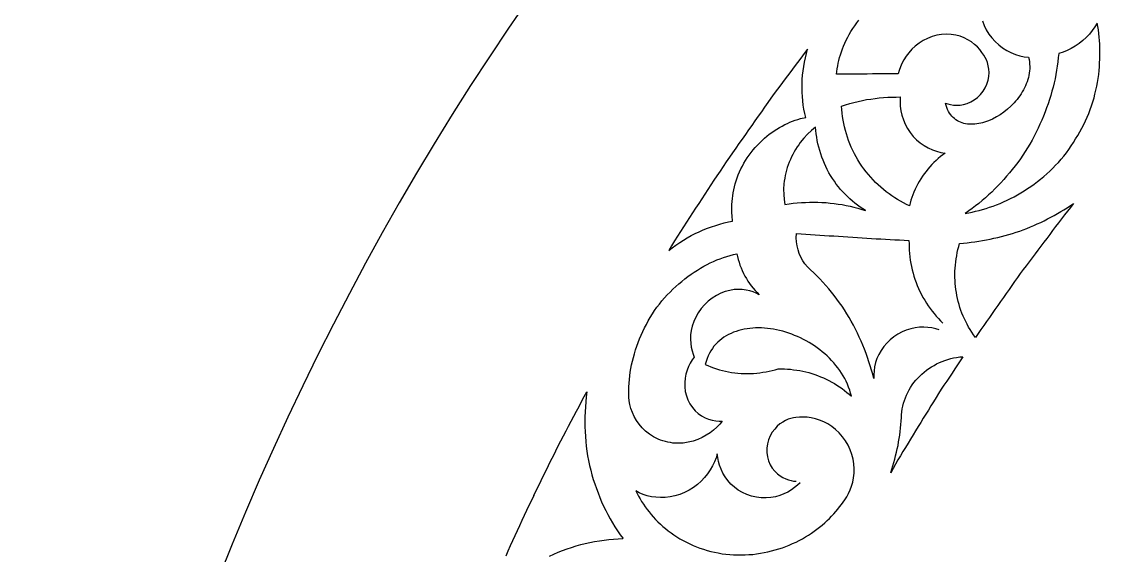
# Model space of a CAD drawing. Extents: x -1903 to -234, y -575 to 545.
# Drawn here: x -1902.9 to -1690.4, y 194.7 to 299.6 of the extents above; entities that cross this region are included whole.
import ezdxf

# ---------------------------------------------------------------- set-up
doc = ezdxf.new("R2010")
doc.units = 0
doc.layers.add('LAYER_1', color=18, linetype='CONTINUOUS')

msp = doc.modelspace()

# ---------------------------------------------------------------- linework, layer by layer
at = {"layer": 'LAYER_1'}
msp.add_lwpolyline([(-1342.912552403855, 545.219890420859, 0.4142135623730951), (-1902.912552403855, -14.78010957914103, 0.4142135623730951), (-1342.912552403855, -574.780109579141, 0.4142135623730951), (-782.912552403855, -14.78010957914103, 0.4142135623730951)], format="xyb", close=True, dxfattribs=at)
for points in [[(-1714.130004882812, 299.7528686523438), (-1713.793212890625, 298.8655090332031), (-1713.373291015625, 298.005126953125), (-1712.872314453125, 297.1823425292969), (-1712.294555664062, 296.4075317382812), (-1711.646240234375, 295.6898498535156), (-1710.935180664062, 295.0373229980469), (-1710.1708984375, 294.456298828125), (-1709.363403320312, 293.9514465332031), (-1708.523803710938, 293.5256042480469), (-1707.6630859375, 293.1795043945312), (-1706.7919921875, 292.9123229980469), (-1705.920532226562, 292.7217407226562), (-1705.057739257812, 292.60400390625), (-1704.963256835938, 292.150390625), (-1704.895263671875, 291.6988830566406), (-1704.853271484375, 291.2498168945312), (-1704.836303710938, 290.8036193847656), (-1704.84375, 290.3606262207031), (-1704.874755859375, 289.9212341308594), (-1704.928588867188, 289.4859313964844), (-1705.004516601562, 289.0549621582031), (-1705.101928710938, 288.6288146972656), (-1705.219970703125, 288.2078247070312), (-1705.357788085938, 287.7924194335938), (-1705.514892578125, 287.3828430175781), (-1705.6904296875, 286.9796752929688), (-1705.883666992188, 286.5830688476562), (-1706.093872070312, 286.1935424804688), (-1706.319458007812, 285.8107604980469), (-1706.550659179688, 285.4275817871094), (-1706.796630859375, 285.052490234375), (-1707.056518554688, 284.6859436035156), (-1707.329833984375, 284.3282165527344), (-1707.615600585938, 283.9797058105469), (-1707.913208007812, 283.6409606933594), (-1708.541259765625, 282.993896484375), (-1709.208251953125, 282.3900756835938), (-1709.908203125, 281.8327941894531), (-1710.635498046875, 281.3251342773438), (-1711.38427734375, 280.8704223632812), (-1712.148803710938, 280.4718627929688), (-1712.923217773438, 280.1327514648438), (-1713.312255859375, 279.986572265625), (-1713.701538085938, 279.8564758300781), (-1714.09033203125, 279.7429809570312), (-1714.477783203125, 279.6464538574219), (-1714.86328125, 279.5673828125), (-1715.24609375, 279.5061645507812), (-1715.625366210938, 279.4632568359375), (-1716.000366210938, 279.4390563964844), (-1716.370239257812, 279.4341125488281), (-1716.734497070312, 279.44873046875), (-1717.092163085938, 279.4834899902344), (-1717.4423828125, 279.5388488769531), (-1717.78466796875, 279.6151428222656), (-1718.118041992188, 279.7129516601562), (-1718.441772460938, 279.8327331542969), (-1718.755004882812, 279.9749450683594), (-1719.05712890625, 280.1400756835938), (-1719.34716796875, 280.3285827636719), (-1719.62451171875, 280.5408935546875), (-1719.88818359375, 280.777587890625), (-1720.137573242188, 281.0390930175781), (-1720.371826171875, 281.3259582519531), (-1720.590087890625, 281.6386413574219), (-1720.791625976562, 281.9776000976562), (-1720.9755859375, 282.3433837890625), (-1721.141235351562, 282.7364807128906), (-1721.287719726562, 283.1574401855469), (-1721.414184570312, 283.606689453125), (-1720.9267578125, 283.4334716796875), (-1720.391479492188, 283.2969970703125), (-1719.8095703125, 283.2072143554688), (-1719.1845703125, 283.1749267578125), (-1718.522827148438, 283.2111206054688), (-1717.833618164062, 283.3260803222656), (-1717.130004882812, 283.5284423828125), (-1716.427490234375, 283.8243103027344), (-1715.744506835938, 284.2157897949219), (-1715.099975585938, 284.7005310058594), (-1714.513061523438, 285.2708435058594), (-1714.000244140625, 285.9143981933594), (-1713.57470703125, 286.6146850585938), (-1713.2451171875, 287.3524475097656), (-1713.014282226562, 288.1077575683594), (-1712.880615234375, 288.8611145019531), (-1712.838134765625, 289.5951843261719), (-1712.877319335938, 290.2958068847656), (-1712.987060546875, 290.9524230957031), (-1713.154296875, 291.5572814941406), (-1713.361938476562, 292.1022644042969), (-1713.606323242188, 292.5924987792969), (-1713.877319335938, 293.0290222167969), (-1714.23388671875, 293.5753173828125), (-1714.650512695312, 294.1160888671875), (-1715.130737304688, 294.6434326171875), (-1715.677124023438, 295.1484375), (-1716.291137695312, 295.6210021972656), (-1716.972534179688, 296.0502624511719), (-1717.718627929688, 296.4250183105469), (-1718.525146484375, 296.7339782714844), (-1719.384887695312, 296.966552734375), (-1720.282836914062, 297.1088562011719), (-1721.205078125, 297.1517333984375), (-1722.143798828125, 297.0952758789062), (-1723.084594726562, 296.9378356933594), (-1724.01220703125, 296.6812438964844), (-1724.912109375, 296.3303833007812), (-1725.770751953125, 295.8931274414062), (-1726.576293945312, 295.3797912597656), (-1727.3193359375, 294.8023376464844), (-1727.99267578125, 294.173828125), (-1728.592163085938, 293.5072631835938), (-1729.11572265625, 292.8155822753906), (-1729.563842773438, 292.1105651855469), (-1729.938842773438, 291.4028015136719), (-1730.244262695312, 290.7013549804688), (-1730.484985351562, 290.0138244628906), (-1730.666381835938, 289.3460388183594), (-1731.68212890625, 289.3431091308594), (-1732.698974609375, 289.338623046875), (-1733.71728515625, 289.3325500488281), (-1734.736694335938, 289.3249206542969), (-1735.744262695312, 289.322509765625), (-1736.74951171875, 289.3158569335938), (-1737.756103515625, 289.3076171875), (-1738.763793945312, 289.2977905273438), (-1739.771362304688, 289.3026733398438), (-1740.780029296875, 289.3060913085938), (-1741.7900390625, 289.3078308105469), (-1742.801147460938, 289.3080749511719), (-1742.659057617188, 290.3551025390625), (-1742.557861328125, 290.8945617675781), (-1742.456420898438, 291.4344177246094), (-1742.322509765625, 291.9882202148438), (-1742.188354492188, 292.5424194335938), (-1742.019409179688, 293.1083068847656), (-1741.850341796875, 293.6745910644531), (-1741.644287109375, 294.2498779296875), (-1741.428466796875, 294.8183288574219), (-1741.168334960938, 295.3881225585938), (-1740.907836914062, 295.9581909179688), (-1740.606323242188, 296.5299987792969), (-1740.304809570312, 297.1019592285156), (-1739.9609375, 297.6716918945312), (-1739.616943359375, 298.2415161132812), (-1739.230224609375, 298.8045654296875), (-1738.843505859375, 299.3676147460938), (-1738.413940429688, 299.9189758300781)], [(-1722.608276367188, 239.0070953369141), (-1723.311889648438, 239.2281494140625), (-1724.057495117188, 239.3993530273438), (-1724.84130859375, 239.5126800537109), (-1725.65771484375, 239.5606384277344), (-1726.499755859375, 239.5362701416016), (-1727.35888671875, 239.433837890625), (-1728.224853515625, 239.2489013671875), (-1729.0869140625, 238.9790191650391), (-1729.93310546875, 238.6239471435547), (-1730.751220703125, 238.1856842041016), (-1731.529663085938, 237.6687927246094), (-1732.257202148438, 237.0799865722656), (-1732.924438476562, 236.4280090332031), (-1733.523193359375, 235.7232055664062), (-1734.0478515625, 234.9768829345703), (-1734.494506835938, 234.2008972167969), (-1734.849609375, 233.3991546630859), (-1735.116333007812, 232.5846252441406), (-1735.307983398438, 231.7744598388672), (-1735.428588867188, 230.9777984619141), (-1735.4833984375, 230.2023620605469), (-1735.478515625, 229.454345703125), (-1735.699096679688, 230.2812347412109), (-1735.918701171875, 231.1094665527344), (-1736.173583984375, 231.933349609375), (-1736.427490234375, 232.7586669921875), (-1736.716430664062, 233.5772857666016), (-1737.004516601562, 234.3973236083984), (-1737.327270507812, 235.2082824707031), (-1737.642578125, 236.0163726806641), (-1737.985961914062, 236.8089752197266), (-1738.328369140625, 237.6028900146484), (-1738.705322265625, 238.3834075927734), (-1739.081298828125, 239.1651153564453), (-1739.490966796875, 239.93115234375), (-1739.899780273438, 240.6982727050781), (-1740.341186523438, 241.4473724365234), (-1740.781982421875, 242.1975250244141), (-1741.254150390625, 242.9274749755859), (-1741.725830078125, 243.6583404541016), (-1742.2275390625, 244.3668365478516), (-1742.728637695312, 245.0762786865234), (-1743.258544921875, 245.7612762451172), (-1743.787963867188, 246.4470672607422), (-1744.344482421875, 247.1065826416016), (-1744.900512695312, 247.7667999267578), (-1745.482055664062, 248.3990020751953), (-1746.063110351562, 249.0318756103516), (-1746.66796875, 249.6351470947266), (-1747.2724609375, 250.2388458251953), (-1747.898681640625, 250.8116912841797), (-1748.524780273438, 251.3849029541016), (-1748.998657226562, 251.9739837646484), (-1749.425048828125, 252.6136016845703), (-1749.79736328125, 253.2985076904297), (-1750.10986328125, 254.0223236083984), (-1750.358520507812, 254.7772979736328), (-1750.540283203125, 255.5551605224609), (-1750.654174804688, 256.3468933105469), (-1750.700073242188, 257.1437072753906), (-1750.679931640625, 257.9365234375), (-1749.758911132812, 257.8806457519531), (-1748.838745117188, 257.8234558105469), (-1747.919311523438, 257.7650451660156), (-1747.000854492188, 257.7052917480469), (-1746.083129882812, 257.6443481445312), (-1745.166259765625, 257.5821228027344), (-1744.248657226562, 257.5318908691406), (-1743.3291015625, 257.4783935546875), (-1742.401123046875, 257.4172668457031), (-1741.473876953125, 257.3548583984375), (-1740.547607421875, 257.2911682128906), (-1739.622192382812, 257.2262268066406), (-1738.696166992188, 257.1731567382812), (-1737.771118164062, 257.1187133789062), (-1736.846923828125, 257.06298828125), (-1735.923706054688, 257.0059814453125), (-1735.001342773438, 256.94775390625), (-1734.079833984375, 256.8881530761719), (-1733.158081054688, 256.8403015136719), (-1732.2373046875, 256.7911682128906), (-1731.3173828125, 256.7406616210938), (-1730.3984375, 256.6889038085938), (-1729.480346679688, 256.6358337402344), (-1728.563232421875, 256.5814514160156), (-1728.55810546875, 255.9412078857422), (-1728.552490234375, 255.3016510009766), (-1728.510986328125, 254.6590728759766), (-1728.469116210938, 254.0171966552734), (-1728.390625, 253.3753509521484), (-1728.3115234375, 252.7342071533203), (-1728.195434570312, 252.0962371826172), (-1728.078857421875, 251.4589385986328), (-1727.925170898438, 250.8278961181641), (-1727.77099609375, 250.1976165771484), (-1727.580078125, 249.5766448974609), (-1727.388549804688, 248.9564056396484), (-1727.161010742188, 248.3484954833984), (-1726.932983398438, 247.7413482666016), (-1726.669921875, 247.1493988037109), (-1726.406372070312, 246.5581817626953), (-1726.109252929688, 245.9849090576172), (-1725.811157226562, 245.4118804931641), (-1725.474731445312, 244.8549957275391), (-1725.137817382812, 244.2986602783203), (-1724.77197265625, 243.7657623291016), (-1724.405883789062, 243.2333526611328), (-1724.013061523438, 242.7264251708984), (-1723.619995117188, 242.2199249267578), (-1723.202880859375, 241.7405548095703), (-1722.785400390625, 241.2615814208984), (-1722.346557617188, 240.8111267089844), (-1721.907470703125, 240.3609466552734)], [(-1802.271850585938, 206.44482421875), (-1801.791625976562, 207.4251251220703), (-1801.311401367188, 208.4055023193359), (-1800.831176757812, 209.3857879638672), (-1800.350952148438, 210.3660888671875), (-1799.870727539062, 211.3464660644531), (-1799.390502929688, 212.3267669677734), (-1798.910278320312, 213.3070678710938), (-1798.430053710938, 214.287353515625), (-1797.949829101562, 215.2677307128906), (-1797.469604492188, 216.2480316162109), (-1796.973266601562, 217.2201385498047), (-1796.462524414062, 218.1848907470703), (-1795.951782226562, 219.1497192382812), (-1795.441040039062, 220.1144714355469), (-1794.930297851562, 221.0792236328125), (-1794.419555664062, 222.0440521240234), (-1793.908813476562, 223.0087890625), (-1793.398071289062, 223.9735412597656), (-1792.887329101562, 224.9382934570312), (-1792.376586914062, 225.9031219482422), (-1791.865844726562, 226.8678741455078), (-1791.982421875, 225.8760528564453), (-1792.077392578125, 224.8863830566406), (-1792.150634765625, 223.8992767333984), (-1792.202270507812, 222.9152374267578), (-1792.232421875, 221.9345092773438), (-1792.240966796875, 220.9575805664062), (-1792.22802734375, 219.9849700927734), (-1792.193603515625, 219.0169525146484), (-1792.137817382812, 218.053955078125), (-1792.060546875, 217.096435546875), (-1791.9619140625, 216.1447906494141), (-1791.841918945312, 215.1993255615234), (-1791.700805664062, 214.2604827880859), (-1791.526489257812, 213.3225860595703), (-1791.322265625, 212.3875885009766), (-1791.097412109375, 211.4605560302734), (-1790.851806640625, 210.5419616699219), (-1790.5859375, 209.6319580078125), (-1790.299438476562, 208.7311096191406), (-1789.99267578125, 207.8396453857422), (-1789.665771484375, 206.9579315185547), (-1789.318481445312, 206.0863800048828), (-1788.951049804688, 205.225341796875), (-1788.563720703125, 204.3751373291016), (-1788.156372070312, 203.5359954833984), (-1787.729125976562, 202.7083282470703), (-1787.282104492188, 201.8925476074219), (-1786.8154296875, 201.0887908935547), (-1786.3291015625, 200.2975158691406), (-1785.823364257812, 199.5188751220703), (-1785.298095703125, 198.7534027099609), (-1784.753662109375, 198.0011444091797)], [(-1749.961547851562, 208.9748840332031), (-1750.472778320312, 208.4778289794922), (-1751.04443359375, 208.0000915527344), (-1751.677490234375, 207.5503997802734), (-1752.372192382812, 207.1379089355469), (-1753.126342773438, 206.7728271484375), (-1753.936279296875, 206.4653778076172), (-1754.796020507812, 206.2257385253906), (-1755.697021484375, 206.0636291503906), (-1756.629028320312, 205.9873046875), (-1757.579467773438, 206.0034484863281), (-1758.534301757812, 206.1164093017578), (-1759.478515625, 206.3279266357422), (-1760.397216796875, 206.6366119384766), (-1761.27587890625, 207.0382537841797), (-1762.101318359375, 207.52587890625), (-1762.8623046875, 208.0900268554688), (-1763.550537109375, 208.7193908691406), (-1764.15966796875, 209.4016265869141), (-1764.686889648438, 210.1237487792969), (-1765.131225585938, 210.8730163574219), (-1765.49462890625, 211.6372833251953), (-1765.780639648438, 212.4055328369141), (-1765.993896484375, 213.1681365966797), (-1766.140625, 213.9168090820312), (-1766.227294921875, 214.6450042724609), (-1766.470336914062, 213.8566741943359), (-1766.779541015625, 213.0607757568359), (-1767.158447265625, 212.2651672363281), (-1767.609619140625, 211.4782409667969), (-1768.134399414062, 210.7096557617188), (-1768.732299804688, 209.9693908691406), (-1769.4013671875, 209.2678833007812), (-1770.137329101562, 208.6153411865234), (-1770.934448242188, 208.0216064453125), (-1771.78466796875, 207.4955291748047), (-1772.678588867188, 207.0447998046875), (-1773.605590820312, 206.6751556396484), (-1774.554077148438, 206.3906707763672), (-1775.512084960938, 206.1933441162109), (-1776.466552734375, 206.0823974609375), (-1777.396118164062, 206.0504913330078), (-1778.303955078125, 206.1007690429688), (-1779.181274414062, 206.2278442382812), (-1780.020385742188, 206.4251861572266), (-1780.815307617188, 206.6854705810547), (-1781.561645507812, 207.000732421875), (-1782.25634765625, 207.3630218505859), (-1781.9814453125, 206.8376922607422), (-1781.706420898438, 206.3128814697266), (-1781.397827148438, 205.7912292480469), (-1781.088989257812, 205.2700958251953), (-1780.745483398438, 204.7549285888672), (-1780.401733398438, 204.2403564453125), (-1780.0224609375, 203.7346496582031), (-1779.642822265625, 203.2295379638672), (-1779.226928710938, 202.7366333007812), (-1778.810913085938, 202.2442169189453), (-1778.358154296875, 201.7673645019531), (-1777.9052734375, 201.291015625), (-1777.415771484375, 200.8337860107422), (-1776.926147460938, 200.3769989013672), (-1776.400390625, 199.9429626464844), (-1775.874389648438, 199.5092163085938), (-1775.313354492188, 199.101806640625), (-1774.752075195312, 198.6947631835938), (-1774.1572265625, 198.3175659179688), (-1773.562255859375, 197.9405670166016), (-1772.935424804688, 197.5969085693359), (-1772.308471679688, 197.2534027099609), (-1771.65234375, 196.9464416503906), (-1770.99609375, 196.6395263671875), (-1770.313354492188, 196.3722534179688), (-1769.630859375, 196.104736328125), (-1768.925170898438, 195.8796691894531), (-1768.219604492188, 195.6542053222656), (-1767.494750976562, 195.4733734130859), (-1766.770141601562, 195.2920837402344), (-1766.030395507812, 195.1571502685547), (-1765.291015625, 195.0216522216797), (-1764.540771484375, 194.9339599609375), (-1763.790893554688, 194.8454895019531), (-1763.035034179688, 194.8054046630859), (-1762.279541015625, 194.7646026611328), (-1761.522583007812, 194.7724914550781), (-1760.76611328125, 194.7793884277344), (-1760.012939453125, 194.8345947265625), (-1759.260375976562, 194.8888397216797), (-1758.515625, 194.9904937744141), (-1757.771484375, 195.0910491943359), (-1757.039672851562, 195.2376251220703), (-1756.308471679688, 195.3830718994141), (-1755.591796875, 195.5715789794922), (-1754.86376953125, 195.7530212402344), (-1754.155395507812, 195.9757537841797), (-1753.447631835938, 196.1974334716797), (-1752.762939453125, 196.4578552246094), (-1752.078735351562, 196.7171936035156), (-1751.420776367188, 197.0123596191406), (-1750.76318359375, 197.3065795898438), (-1750.134399414062, 197.6334686279297), (-1749.506103515625, 197.9594421386719), (-1748.908569335938, 198.3148193359375), (-1748.311645507812, 198.6692962646484), (-1747.746948242188, 199.0498962402344), (-1747.182739257812, 199.4296722412109), (-1746.652221679688, 199.8320770263672), (-1746.121826171875, 200.2339019775391), (-1745.625854492188, 200.6549682617188), (-1745.130126953125, 201.0755462646484), (-1744.6689453125, 201.5120849609375), (-1744.2080078125, 201.9482116699219), (-1743.781494140625, 202.3972625732422), (-1743.355102539062, 202.8459167480469), (-1742.962890625, 203.3045349121094), (-1742.570678710938, 203.7628631591797), (-1742.211791992188, 204.2284393310547), (-1741.849365234375, 204.6916809082031), (-1741.50732421875, 205.1530456542969), (-1741.165405273438, 205.6141967773438), (-1740.780883789062, 206.2091979980469), (-1740.424926757812, 206.8560333251953), (-1740.105224609375, 207.5547332763672), (-1739.829833984375, 208.3040771484375), (-1739.60693359375, 209.1015930175781), (-1739.44482421875, 209.9429779052734), (-1739.351684570312, 210.8224182128906), (-1739.334594726562, 211.7323303222656), (-1739.399780273438, 212.6633453369141), (-1739.551635742188, 213.6045074462891), (-1739.792846679688, 214.5438232421875), (-1740.123779296875, 215.4682464599609), (-1740.542358398438, 216.3646392822266), (-1741.044189453125, 217.2199554443359), (-1741.62255859375, 218.0223388671875), (-1742.268676757812, 218.7611236572266), (-1742.972290039062, 219.4278259277344), (-1743.722290039062, 220.0160369873047), (-1744.506591796875, 220.5217895507812), (-1745.313720703125, 220.9434509277344), (-1746.132202148438, 221.2816772460938), (-1746.95166015625, 221.5389404296875), (-1747.762939453125, 221.719482421875), (-1748.557983398438, 221.8285827636719), (-1749.330078125, 221.8725128173828), (-1750.074340820312, 221.8579559326172), (-1750.78662109375, 221.7916412353516), (-1751.257202148438, 221.7206726074219), (-1751.754272460938, 221.6040191650391), (-1752.274169921875, 221.4339599609375), (-1752.811889648438, 221.2023468017578), (-1753.35986328125, 220.9012298583984), (-1753.908081054688, 220.5235900878906), (-1754.44384765625, 220.0642852783203), (-1754.952026367188, 219.5207061767578), (-1755.415283203125, 218.8941802978516), (-1755.815551757812, 218.1906585693359), (-1756.135131835938, 217.4211883544922), (-1756.358276367188, 216.6017913818359), (-1756.473510742188, 215.7527465820312), (-1756.474243164062, 214.8970489501953), (-1756.360473632812, 214.0581817626953), (-1756.138061523438, 213.2583923339844), (-1755.818725585938, 212.5164184570312), (-1755.414184570312, 211.8445739746094), (-1754.941284179688, 211.2513885498047), (-1754.425415039062, 210.7447357177734), (-1753.8837890625, 210.3240203857422), (-1753.331298828125, 209.9852600097656), (-1752.780639648438, 209.7220916748047), (-1752.24169921875, 209.5265960693359), (-1751.7216796875, 209.3904571533203), (-1751.225708007812, 209.3052673339844), (-1750.756958007812, 209.2629699707031)], [(-1802.279907226562, 206.4283599853516), (-1802.76025390625, 205.4481201171875), (-1803.240600585938, 204.4678802490234), (-1803.720947265625, 203.4876403808594), (-1804.201293945312, 202.5073089599609), (-1804.65625, 201.51513671875), (-1805.10546875, 200.5202789306641), (-1805.554809570312, 199.5253295898438), (-1806.004028320312, 198.5304718017578), (-1806.453369140625, 197.5356140136719), (-1806.902587890625, 196.5407562255859), (-1807.351928710938, 195.5458221435547), (-1807.80126953125, 194.5509643554688)], [(-1799.209716796875, 194.5543060302734), (-1798.349975585938, 194.9405517578125), (-1797.484008789062, 195.3052062988281), (-1796.612182617188, 195.6480560302734), (-1795.734619140625, 195.968994140625), (-1794.851928710938, 196.2678070068359), (-1793.964111328125, 196.5444183349609), (-1793.07177734375, 196.798583984375), (-1792.16455078125, 197.025390625), (-1791.247436523438, 197.2266235351562), (-1790.3271484375, 197.4053497314453), (-1789.404052734375, 197.5613861083984), (-1788.478271484375, 197.6945953369141), (-1787.55029296875, 197.8048095703125), (-1786.620361328125, 197.8919677734375), (-1785.688842773438, 197.9559783935547), (-1784.755859375, 197.9966888427734)]]:
    msp.add_lwpolyline(points, dxfattribs=at)
for points in [[(-1717.50830078125, 261.9205627441406), (-1716.829711914062, 262.0496520996094), (-1716.151611328125, 262.1779174804688), (-1715.466796875, 262.3399658203125), (-1714.782592773438, 262.5011901855469), (-1714.093994140625, 262.6975402832031), (-1713.405883789062, 262.8930969238281), (-1712.715942382812, 263.1249389648438), (-1712.026733398438, 263.3560180664062), (-1711.338256835938, 263.6244506835938), (-1710.650390625, 263.8921203613281), (-1709.966186523438, 264.1980285644531), (-1709.28271484375, 264.5031433105469), (-1708.60595703125, 264.8471069335938), (-1707.929809570312, 265.1902770996094), (-1707.263427734375, 265.5726318359375), (-1706.597778320312, 265.9542236328125), (-1705.945068359375, 266.375), (-1705.283447265625, 266.7878112792969), (-1704.62890625, 267.2322692871094), (-1703.974975585938, 267.6761474609375), (-1703.340087890625, 268.1579895019531), (-1702.70556640625, 268.6392517089844), (-1702.093383789062, 269.1574401855469), (-1701.4814453125, 269.67529296875), (-1700.89501953125, 270.2286987304688), (-1700.308837890625, 270.7818908691406), (-1699.7509765625, 271.3690185546875), (-1699.193237304688, 271.9559936523438), (-1698.666748046875, 272.5749206542969), (-1698.14013671875, 273.19384765625), (-1697.647216796875, 273.8424987792969), (-1697.154174804688, 274.4912414550781), (-1696.697021484375, 275.1671142578125), (-1696.23974609375, 275.8431701660156), (-1695.820190429688, 276.54345703125), (-1695.392456054688, 277.2376403808594), (-1694.992553710938, 277.9435119628906), (-1694.592163085938, 278.64990234375), (-1694.232666015625, 279.3744506835938), (-1693.872680664062, 280.0995178222656), (-1693.554321289062, 280.8394775390625), (-1693.2353515625, 281.5801086425781), (-1692.958618164062, 282.332275390625), (-1692.681274414062, 283.0851135253906), (-1692.446166992188, 283.8460998535156), (-1692.210571289062, 284.6078186035156), (-1692.016967773438, 285.374267578125), (-1691.822631835938, 286.1415100097656), (-1691.669921875, 286.9100952148438), (-1691.516357421875, 287.6796264648438), (-1691.403564453125, 288.4472045898438), (-1691.2900390625, 289.2156982421875), (-1691.216186523438, 289.9791564941406), (-1691.141357421875, 290.7435607910156), (-1691.104858398438, 291.5000610351562), (-1691.065795898438, 292.2559204101562), (-1691.051879882812, 292.9910583496094), (-1691.037109375, 293.7270202636719), (-1691.05810546875, 294.4505920410156), (-1691.078247070312, 295.1750183105469), (-1691.132080078125, 295.8847961425781), (-1691.185180664062, 296.5953674316406), (-1691.27001953125, 297.2893371582031), (-1691.354125976562, 297.9841003417969), (-1691.4677734375, 298.6604919433594), (-1691.580932617188, 299.3375549316406), (-1692.029907226562, 298.5818481445312), (-1692.541381835938, 297.8515625), (-1693.113159179688, 297.1541137695312), (-1693.741943359375, 296.4967956542969), (-1694.422973632812, 295.8861999511719), (-1695.143188476562, 295.3214721679688), (-1695.890380859375, 294.8025817871094), (-1696.6708984375, 294.345703125), (-1697.477294921875, 293.9535217285156), (-1698.301635742188, 293.6277160644531), (-1699.135986328125, 293.36865234375), (-1699.22314453125, 292.542236328125), (-1699.3095703125, 291.7168579101562), (-1699.431274414062, 290.8880004882812), (-1699.55224609375, 290.06005859375), (-1699.709350585938, 289.2309875488281), (-1699.86572265625, 288.4028625488281), (-1700.05859375, 287.5758972167969), (-1700.250732421875, 286.7499694824219), (-1700.479858398438, 285.9275207519531), (-1700.708251953125, 285.1060791015625), (-1700.973876953125, 284.2905883789062), (-1701.238647460938, 283.4759826660156), (-1701.540649414062, 282.6698303222656), (-1701.836547851562, 281.8600769042969), (-1702.154663085938, 281.0490417480469), (-1702.47216796875, 280.23876953125), (-1702.82568359375, 279.4415283203125), (-1703.178833007812, 278.6448974609375), (-1703.567138671875, 277.86376953125), (-1703.955200195312, 277.0830993652344), (-1704.377685546875, 276.3201293945312), (-1704.7998046875, 275.5575866699219), (-1705.255493164062, 274.8149108886719), (-1705.710815429688, 274.0725708007812), (-1706.1982421875, 273.3521118164062), (-1706.685668945312, 272.6318664550781), (-1707.20361328125, 271.9354248046875), (-1707.721557617188, 271.2391052246094), (-1708.2685546875, 270.5682373046875), (-1708.815551757812, 269.8973693847656), (-1709.385131835938, 269.2500305175781), (-1709.938232421875, 268.5894775390625), (-1710.5166015625, 267.9575805664062), (-1711.09521484375, 267.325439453125), (-1711.697387695312, 266.7230224609375), (-1712.2998046875, 266.1203002929688), (-1712.923461914062, 265.5484008789062), (-1713.547607421875, 264.9760437011719), (-1714.19091796875, 264.4352722167969), (-1714.834594726562, 263.8939819335938), (-1715.4951171875, 263.3849487304688), (-1716.15625, 262.8752746582031), (-1716.83203125, 262.3982238769531)], [(-1775.7705078125, 254.6403350830078), (-1775.063720703125, 255.1803436279297), (-1774.345947265625, 255.6988677978516), (-1773.617309570312, 256.1957702636719), (-1772.878662109375, 256.6706848144531), (-1772.13037109375, 257.1231689453125), (-1771.363403320312, 257.5470886230469), (-1770.577270507812, 257.9413452148438), (-1769.783325195312, 258.3127136230469), (-1768.982177734375, 258.6607055664062), (-1768.174194335938, 258.9851379394531), (-1767.35986328125, 259.2857971191406), (-1766.539672851562, 259.5622863769531), (-1765.714233398438, 259.814453125), (-1764.8837890625, 260.0420227050781), (-1764.049072265625, 260.2446594238281), (-1763.210327148438, 260.4222412109375), (-1763.327026367188, 261.468505859375), (-1763.353271484375, 262.0107116699219), (-1763.379272460938, 262.5533752441406), (-1763.370849609375, 263.1123657226562), (-1763.362182617188, 263.6718139648438), (-1763.317016601562, 264.2445068359375), (-1763.271606445312, 264.8176574707031), (-1763.187744140625, 265.4006958007812), (-1763.103759765625, 265.984130859375), (-1762.980224609375, 266.5734252929688), (-1762.856323242188, 267.1631774902344), (-1762.692138671875, 267.7545166015625), (-1762.527587890625, 268.3462219238281), (-1762.322631835938, 268.9349670410156), (-1762.117309570312, 269.5240783691406), (-1761.868408203125, 270.1031188964844), (-1761.606811523438, 270.6737365722656), (-1761.305786132812, 271.2316589355469), (-1761.004516601562, 271.789794921875), (-1760.665893554688, 272.3304443359375), (-1760.3271484375, 272.8711853027344), (-1759.953247070312, 273.3900756835938), (-1759.579345703125, 273.908935546875), (-1759.17333984375, 274.4017333984375), (-1758.767456054688, 274.8944702148438), (-1758.332885742188, 275.3573303222656), (-1757.898559570312, 275.8200378417969), (-1757.439453125, 276.2496643066406), (-1756.980346679688, 276.6791076660156), (-1756.500732421875, 277.0728454589844), (-1756.021362304688, 277.4662780761719), (-1755.525634765625, 277.8219604492188), (-1755.030029296875, 278.1773681640625), (-1754.5224609375, 278.4937438964844), (-1754.01513671875, 278.8097229003906), (-1753.500122070312, 279.0859985351562), (-1752.9853515625, 279.36181640625), (-1752.466796875, 279.597900390625), (-1751.948608398438, 279.83349609375), (-1751.430541992188, 280.0298767089844), (-1750.912841796875, 280.2258605957031), (-1750.398681640625, 280.3836364746094), (-1749.884887695312, 280.5408935546875), (-1748.8583984375, 280.7724609375), (-1749.04638671875, 281.5797424316406), (-1749.205810546875, 282.3946228027344), (-1749.336669921875, 283.2165222167969), (-1749.439208984375, 284.0446472167969), (-1749.513305664062, 284.8783264160156), (-1749.558959960938, 285.7168579101562), (-1749.576538085938, 286.5594482421875), (-1749.565673828125, 287.4055786132812), (-1749.52685546875, 288.2543334960938), (-1749.459838867188, 289.1050109863281), (-1749.364990234375, 289.9569396972656), (-1749.242065429688, 290.809326171875), (-1749.091552734375, 291.6614074707031), (-1748.913208007812, 292.5125122070312), (-1748.707275390625, 293.3617553710938), (-1748.473754882812, 294.2084350585938), (-1749.130126953125, 293.3343505859375), (-1749.786376953125, 292.4603576660156), (-1750.442504882812, 291.5863647460938), (-1751.098876953125, 290.7122802734375), (-1751.755126953125, 289.8382873535156), (-1752.411376953125, 288.9642028808594), (-1753.067626953125, 288.0902099609375), (-1753.723876953125, 287.2162170410156), (-1754.380126953125, 286.3421325683594), (-1755.036376953125, 285.4681396484375), (-1755.681762695312, 284.5862426757812), (-1756.310180664062, 283.6919860839844), (-1756.938598632812, 282.7977905273438), (-1757.567138671875, 281.9035339355469), (-1758.195556640625, 281.0093383789062), (-1758.823974609375, 280.1151428222656), (-1759.452514648438, 279.2208862304688), (-1760.080932617188, 278.3266906738281), (-1760.709350585938, 277.4324951171875), (-1761.337890625, 276.5382385253906), (-1761.96630859375, 275.64404296875), (-1762.594848632812, 274.7497863769531), (-1763.223266601562, 273.8555908203125), (-1763.851684570312, 272.96142578125), (-1764.480224609375, 272.067138671875), (-1765.087768554688, 271.1587524414062), (-1765.687866210938, 270.2451782226562), (-1766.287841796875, 269.3316955566406), (-1766.887817382812, 268.4181823730469), (-1767.487915039062, 267.5046081542969), (-1768.088012695312, 266.5910949707031), (-1768.68798828125, 265.6776123046875), (-1769.2880859375, 264.7640075683594), (-1769.888061523438, 263.8505249023438), (-1770.488159179688, 262.9369506835938), (-1771.088134765625, 262.0234375), (-1771.688232421875, 261.1099548339844), (-1772.288330078125, 260.1963500976562), (-1772.888305664062, 259.2828674316406), (-1773.486083984375, 258.367919921875), (-1774.05712890625, 257.4359741210938), (-1774.628295898438, 256.5041198730469), (-1775.199462890625, 255.5721893310547)], [(-1728.444091796875, 263.3813171386719), (-1729.036254882812, 263.6747131347656), (-1729.628662109375, 263.9678039550781), (-1730.210815429688, 264.2979736328125), (-1730.793090820312, 264.6280517578125), (-1731.361938476562, 264.9951477050781), (-1731.930786132812, 265.3621520996094), (-1732.482666015625, 265.7658386230469), (-1733.034790039062, 266.1694641113281), (-1733.566650390625, 266.60888671875), (-1734.098510742188, 267.0484924316406), (-1734.607177734375, 267.5227661132812), (-1735.115600585938, 267.9971313476562), (-1735.597778320312, 268.5046997070312), (-1736.079711914062, 269.0125732421875), (-1736.532470703125, 269.5515747070312), (-1736.984985351562, 270.091064453125), (-1737.405883789062, 270.6594543457031), (-1737.826293945312, 271.2283935546875), (-1738.212890625, 271.8236999511719), (-1738.598999023438, 272.4195556640625), (-1738.947631835938, 273.0377197265625), (-1739.289794921875, 273.6523132324219), (-1739.593627929688, 274.2866821289062), (-1739.89697265625, 274.9216918945312), (-1740.160766601562, 275.5732727050781), (-1740.424072265625, 276.2256164550781), (-1740.647216796875, 276.8911437988281), (-1740.869750976562, 277.5574340820312), (-1741.0517578125, 278.2335510253906), (-1741.233276367188, 278.9104614257812), (-1741.37451171875, 279.5938110351562), (-1741.51513671875, 280.2779235839844), (-1741.615966796875, 280.9649963378906), (-1741.71630859375, 281.6529541015625), (-1741.77783203125, 282.340576171875), (-1741.838623046875, 283.0290222167969), (-1741.022338867188, 283.2771606445312), (-1740.206787109375, 283.5242004394531), (-1739.3828125, 283.7331237792969), (-1738.5595703125, 283.9408874511719), (-1737.73046875, 284.1096801757812), (-1736.90234375, 284.2772521972656), (-1736.07080078125, 284.4052124023438), (-1735.240112304688, 284.5319213867188), (-1734.40869140625, 284.6186218261719), (-1733.578125, 284.7041625976562), (-1732.749389648438, 284.74951171875), (-1731.921508789062, 284.7936706542969), (-1731.098022460938, 284.7978820800781), (-1730.275390625, 284.8009338378906), (-1730.305786132812, 283.9194946289062), (-1730.264770507812, 283.0197448730469), (-1730.147216796875, 282.1105041503906), (-1729.948852539062, 281.2020263671875), (-1729.667602539062, 280.3050231933594), (-1729.302856445312, 279.4307250976562), (-1728.85595703125, 278.5904846191406), (-1728.330932617188, 277.7951354980469), (-1727.733276367188, 277.0546569824219), (-1727.070678710938, 276.377685546875), (-1726.352172851562, 275.7712707519531), (-1725.588012695312, 275.2405395507812), (-1724.789184570312, 274.7887268066406), (-1723.966796875, 274.4170227050781), (-1723.131591796875, 274.124755859375), (-1722.293823242188, 273.9096984863281), (-1721.462890625, 273.7680053710938), (-1721.917358398438, 273.4241333007812), (-1722.3720703125, 273.0799865722656), (-1722.808837890625, 272.7023620605469), (-1723.245727539062, 272.3245239257812), (-1723.6611328125, 271.9151306152344), (-1724.076782226562, 271.5054931640625), (-1724.46728515625, 271.066650390625), (-1724.85791015625, 270.6276550292969), (-1725.220336914062, 270.1622924804688), (-1725.582641601562, 269.6968994140625), (-1725.913940429688, 269.2083129882812), (-1726.2451171875, 268.7198181152344), (-1726.542846679688, 268.2117004394531), (-1726.840454101562, 267.7037353515625), (-1727.102416992188, 267.1800842285156), (-1727.3642578125, 266.6566467285156), (-1727.589233398438, 266.1214294433594), (-1727.81396484375, 265.5865478515625), (-1728.000732421875, 265.0440063476562), (-1728.17431640625, 264.4922790527344), (-1728.309326171875, 263.9366149902344)], [(-1737.106079101562, 262.4819946289062), (-1737.636962890625, 262.8267211914062), (-1738.168090820312, 263.1713256835938), (-1738.682495117188, 263.552734375), (-1739.197143554688, 263.9341430664062), (-1739.691650390625, 264.3515930175781), (-1740.18603515625, 264.7691650390625), (-1740.6572265625, 265.2216186523438), (-1741.128051757812, 265.6742858886719), (-1741.572387695312, 266.1603088378906), (-1742.016479492188, 266.6465454101562), (-1742.430786132812, 267.1642456054688), (-1742.844848632812, 267.6822509765625), (-1743.226318359375, 268.229248046875), (-1743.607666015625, 268.7766723632812), (-1743.953979492188, 269.3503112792969), (-1744.299926757812, 269.9245300292969), (-1744.60888671875, 270.5218505859375), (-1744.91748046875, 271.1198120117188), (-1745.1875, 271.737548828125), (-1745.457153320312, 272.35595703125), (-1745.68701171875, 272.9906311035156), (-1745.916381835938, 273.6259155273438), (-1746.10546875, 274.2738952636719), (-1746.294067382812, 274.9224853515625), (-1746.442138671875, 275.5798645019531), (-1746.589599609375, 276.2380676269531), (-1746.696899414062, 276.9012145996094), (-1746.803588867188, 277.565185546875), (-1746.870849609375, 278.23046875), (-1746.934814453125, 278.8944702148438), (-1747.731567382812, 278.2389221191406), (-1748.498168945312, 277.5147705078125), (-1749.229736328125, 276.7266235351562), (-1749.918334960938, 275.8782958984375), (-1750.2373046875, 275.4267578125), (-1750.556274414062, 274.9752197265625), (-1750.846557617188, 274.4993591308594), (-1751.13671875, 274.0234985351562), (-1751.39501953125, 273.5270080566406), (-1751.653198242188, 273.0306396484375), (-1751.876831054688, 272.5175476074219), (-1752.100219726562, 272.0047302246094), (-1752.287109375, 271.4795227050781), (-1752.473754882812, 270.9546508789062), (-1752.622192382812, 270.4219665527344), (-1752.770385742188, 269.8895874023438), (-1752.879760742188, 269.35400390625), (-1752.98876953125, 268.81884765625), (-1753.05859375, 268.2850036621094), (-1753.128173828125, 267.7515563964844), (-1753.18994140625, 266.6964111328125), (-1753.175903320312, 265.66162109375), (-1753.089599609375, 264.6545104980469), (-1752.93115234375, 263.6786499023438), (-1752.129028320312, 263.7946166992188), (-1751.323486328125, 263.9067687988281), (-1750.51416015625, 263.9819030761719), (-1749.70556640625, 264.0559692382812), (-1748.895629882812, 264.0924072265625), (-1748.08642578125, 264.1278686523438), (-1747.278198242188, 264.1253662109375), (-1746.470581054688, 264.1218872070312), (-1745.66650390625, 264.0804138183594), (-1744.863037109375, 264.0379638671875), (-1744.065307617188, 263.957763671875), (-1743.268188476562, 263.8765563964844), (-1742.479248046875, 263.7579956054688), (-1741.690795898438, 263.6385192871094), (-1740.912719726562, 263.4823913574219), (-1740.13525390625, 263.325439453125), (-1739.370239257812, 263.1326293945312), (-1738.605590820312, 262.9391479492188), (-1737.855590820312, 262.7108459472656)], [(-1715.5146484375, 237.5322113037109), (-1715.875854492188, 238.0327758789062), (-1716.221435546875, 238.5421447753906), (-1716.55126953125, 239.06005859375), (-1716.860595703125, 239.5827331542969), (-1717.15185546875, 240.1118774414062), (-1717.4267578125, 240.6482543945312), (-1717.685180664062, 241.1915435791016), (-1717.927124023438, 241.7415008544922), (-1718.152587890625, 242.2976837158203), (-1718.361328125, 242.8597869873047), (-1718.553344726562, 243.4275665283203), (-1718.728515625, 244.0006256103516), (-1718.886840820312, 244.5785369873047), (-1719.028198242188, 245.1611175537109), (-1719.152587890625, 245.7478179931641), (-1719.259765625, 246.3384246826172), (-1719.349975585938, 246.9325408935547), (-1719.4228515625, 247.5297393798828), (-1719.478515625, 248.1298065185547), (-1719.516723632812, 248.7322540283203), (-1719.537719726562, 249.3368072509766), (-1719.541137695312, 249.9430084228516), (-1719.527099609375, 250.5504913330078), (-1719.49560546875, 251.1588897705078), (-1719.446533203125, 251.7678680419922), (-1719.379760742188, 252.3769683837891), (-1719.29541015625, 252.9858245849609), (-1719.193237304688, 253.5940399169922), (-1719.073364257812, 254.2013092041016), (-1718.935791015625, 254.8071136474609), (-1718.7802734375, 255.4111175537109), (-1718.607055664062, 256.0129089355469), (-1717.854248046875, 256.0863647460938), (-1717.102294921875, 256.15869140625), (-1716.355590820312, 256.2578735351562), (-1715.602416992188, 256.3506164550781), (-1714.84912109375, 256.4652099609375), (-1714.0966796875, 256.5787353515625), (-1713.350463867188, 256.7182006835938), (-1712.605102539062, 256.8565979003906), (-1711.866821289062, 257.0206604003906), (-1711.129150390625, 257.1837158203125), (-1710.399536132812, 257.3720703125), (-1709.670532226562, 257.5595092773438), (-1708.949951171875, 257.7720642089844), (-1708.230224609375, 257.9836730957031), (-1707.51953125, 258.2201843261719), (-1706.809692382812, 258.4557800292969), (-1706.109497070312, 258.7161865234375), (-1705.41015625, 258.9755859375), (-1704.72119140625, 259.2595825195312), (-1704.032958984375, 259.5426330566406), (-1703.355834960938, 259.8501586914062), (-1702.679321289062, 260.1567993164062), (-1702.0146484375, 260.4876098632812), (-1701.350463867188, 260.8176574707031), (-1700.698852539062, 261.1717224121094), (-1700.047729492188, 261.5249938964844), (-1699.406616210938, 261.8998413085938), (-1698.752075195312, 262.2630920410156), (-1698.110961914062, 262.6498718261719), (-1697.47021484375, 263.0360107421875), (-1696.843627929688, 263.4455871582031), (-1696.217529296875, 263.8546142578125), (-1696.81787109375, 263.1053771972656), (-1697.41845703125, 262.3560485839844), (-1698.018798828125, 261.6068115234375), (-1698.613891601562, 260.8533630371094), (-1699.190551757812, 260.0855712890625), (-1699.76708984375, 259.3178405761719), (-1700.34375, 258.5501098632812), (-1700.92041015625, 257.7823181152344), (-1701.4970703125, 257.0145874023438), (-1702.073608398438, 256.2468566894531), (-1702.650268554688, 255.4790802001953), (-1703.226928710938, 254.7113494873047), (-1703.803466796875, 253.9436187744141), (-1704.380126953125, 253.1757965087891), (-1704.956787109375, 252.4080657958984), (-1705.533447265625, 251.6403350830078), (-1706.110107421875, 250.8725433349609), (-1706.686645507812, 250.1048126220703), (-1707.2509765625, 249.3281097412109), (-1707.80322265625, 248.5425567626953), (-1708.35546875, 247.7570953369141), (-1708.907592773438, 246.9716033935547), (-1709.459838867188, 246.1860504150391), (-1710.012084960938, 245.4005889892578), (-1710.564208984375, 244.6150970458984), (-1711.116455078125, 243.8295440673828), (-1711.668701171875, 243.0440826416016), (-1712.220947265625, 242.2585906982422), (-1712.773193359375, 241.4730377197266), (-1713.325317382812, 240.6875610351562), (-1713.877563476562, 239.9020843505859), (-1714.429809570312, 239.1165313720703), (-1714.98193359375, 238.3310394287109)], [(-1765.245971679688, 221.0414581298828), (-1765.752685546875, 220.4537506103516), (-1766.322143554688, 219.8783264160156), (-1766.956420898438, 219.3233337402344), (-1767.655883789062, 218.7978668212891), (-1768.399780273438, 218.3007659912109), (-1769.2041015625, 217.8527374267578), (-1770.066162109375, 217.4653930664062), (-1770.9794921875, 217.1494445800781), (-1771.935180664062, 216.9145965576172), (-1772.922485351562, 216.7694091796875), (-1773.9287109375, 216.7207336425781), (-1774.434326171875, 216.7470092773438), (-1774.940063476562, 216.77294921875), (-1775.440795898438, 216.8505554199219), (-1775.941650390625, 216.9278869628906), (-1776.430297851562, 217.0562896728516), (-1776.9189453125, 217.1844940185547), (-1777.388305664062, 217.36181640625), (-1777.857788085938, 217.5389404296875), (-1778.745361328125, 217.9847412109375), (-1779.571044921875, 218.512939453125), (-1780.326171875, 219.1130065917969), (-1781.004760742188, 219.7731781005859), (-1781.603149414062, 220.4810028076172), (-1782.120239257812, 221.2240753173828), (-1782.55712890625, 221.9905548095703), (-1782.91650390625, 222.7692413330078), (-1783.202514648438, 223.5504302978516), (-1783.42041015625, 224.3254241943359), (-1783.575805664062, 225.0869598388672), (-1783.606567382812, 225.7706146240234), (-1783.636962890625, 226.4549865722656), (-1783.633911132812, 227.1553497314453), (-1783.6220703125, 227.8517761230469), (-1783.565795898438, 228.5568084716797), (-1783.509155273438, 229.2625122070312), (-1783.415283203125, 229.9787139892578), (-1783.320922851562, 230.6955413818359), (-1783.188232421875, 231.4199676513672), (-1783.055297851562, 232.1448974609375), (-1782.882934570312, 232.8742828369141), (-1782.710327148438, 233.6041259765625), (-1782.498046875, 234.3348541259766), (-1782.285400390625, 235.0661163330078), (-1782.032958984375, 235.7945556640625), (-1781.7802734375, 236.5234527587891), (-1781.488037109375, 237.2458190917969), (-1781.195678710938, 237.9683837890625), (-1780.8642578125, 238.6806945800781), (-1780.532836914062, 239.3931732177734), (-1780.163452148438, 240.0914916992188), (-1779.794067382812, 240.7898712158203), (-1779.388305664062, 241.4702606201172), (-1778.982543945312, 242.1506500244141), (-1778.542236328125, 242.8094024658203), (-1778.08154296875, 243.4557952880859), (-1777.587524414062, 244.0766754150391), (-1777.09375, 244.6973114013672), (-1776.5703125, 245.2897796630859), (-1776.047119140625, 245.8818511962891), (-1775.4970703125, 246.4429168701172), (-1774.947387695312, 247.0035247802734), (-1774.3740234375, 247.5305328369141), (-1773.800903320312, 248.0570831298828), (-1773.207397460938, 248.5478973388672), (-1772.614135742188, 249.0381622314453), (-1772.003784179688, 249.4910125732422), (-1771.393920898438, 249.9431915283203), (-1770.770263671875, 250.3567352294922), (-1770.14697265625, 250.7695465087891), (-1769.513427734375, 251.1428375244141), (-1768.880249023438, 251.5153350830078), (-1768.239990234375, 251.8479461669922), (-1767.600219726562, 252.1796722412109), (-1766.95654296875, 252.4715423583984), (-1766.313354492188, 252.7625274658203), (-1765.669311523438, 253.0139312744141), (-1765.022094726562, 253.2622222900391), (-1764.36669921875, 253.4651641845703), (-1763.711791992188, 253.6672515869141), (-1763.062377929688, 253.8321075439453), (-1762.41357421875, 253.9961395263672), (-1762.27587890625, 253.4274749755859), (-1762.1376953125, 252.8593597412109), (-1761.959594726562, 252.3021087646484), (-1761.781005859375, 251.7454071044922), (-1761.56298828125, 251.2037200927734), (-1761.342407226562, 250.6611175537109), (-1761.07763671875, 250.1337738037109), (-1760.812744140625, 249.6069488525391), (-1760.51220703125, 249.1034698486328), (-1760.21142578125, 248.6003875732422), (-1759.87744140625, 248.1240386962891), (-1759.543212890625, 247.6480255126953), (-1759.178588867188, 247.2016754150391), (-1758.813720703125, 246.7557220458984), (-1758.421630859375, 246.3418121337891), (-1758.029418945312, 245.9281463623047), (-1758.586181640625, 246.2152252197266), (-1759.193603515625, 246.4694366455078), (-1759.8515625, 246.6820831298828), (-1760.558959960938, 246.8438873291016), (-1761.312744140625, 246.9452056884766), (-1762.108276367188, 246.9762115478516), (-1762.9384765625, 246.9278106689453), (-1763.794311523438, 246.7918243408203), (-1764.664428710938, 246.5618133544922), (-1765.535766601562, 246.2338714599609), (-1766.393676757812, 245.8070526123047), (-1767.222900390625, 245.2837066650391), (-1768.007934570312, 244.6697235107422), (-1768.734619140625, 243.9743499755859), (-1769.390258789062, 243.2098846435547), (-1769.964721679688, 242.3907928466797), (-1770.451171875, 241.5328216552734), (-1770.845458984375, 240.6521301269531), (-1771.14697265625, 239.764404296875), (-1771.358032226562, 238.8841400146484), (-1771.46826171875, 238.0148468017578), (-1771.494384765625, 237.1730651855469), (-1771.451171875, 236.3709869384766), (-1771.34716796875, 235.6143951416016), (-1771.191162109375, 234.9070587158203), (-1770.991821289062, 234.2509918212891), (-1770.757202148438, 233.6465759277344), (-1771.158447265625, 233.1006774902344), (-1771.533447265625, 232.4939880371094), (-1771.871948242188, 231.8273010253906), (-1772.162841796875, 231.1034240722656), (-1772.394165039062, 230.3280487060547), (-1772.554565429688, 229.5094146728516), (-1772.633422851562, 228.6589202880859), (-1772.621948242188, 227.7903900146484), (-1772.51416015625, 226.9198760986328), (-1772.307250976562, 226.0645751953125), (-1772.002319335938, 225.2420654296875), (-1771.604736328125, 224.4688415527344), (-1771.123168945312, 223.7593383789062), (-1770.569580078125, 223.1251525878906), (-1769.957885742188, 222.5744018554688), (-1769.303588867188, 222.1113586425781), (-1768.621704101562, 221.7369995117188), (-1767.9267578125, 221.4490051269531), (-1767.231689453125, 221.2426147460938), (-1766.547607421875, 221.1111297607422), (-1765.883422851562, 221.0468597412109)], [(-1739.87255859375, 225.9681091308594), (-1740.0302734375, 226.576416015625), (-1740.214599609375, 227.1743316650391), (-1740.4248046875, 227.7617645263672), (-1740.659790039062, 228.3382873535156), (-1740.919067382812, 228.9036407470703), (-1741.201416015625, 229.4576721191406), (-1741.506103515625, 230.0000762939453), (-1741.83251953125, 230.5304412841797), (-1742.179565429688, 231.0485687255859), (-1742.546508789062, 231.5541839599609), (-1742.9326171875, 232.0469207763672), (-1743.336791992188, 232.5265655517578), (-1743.758422851562, 232.9927673339844), (-1744.196655273438, 233.4452209472656), (-1744.650634765625, 233.8836517333984), (-1745.11962890625, 234.3076934814453), (-1745.6025390625, 234.7171936035156), (-1746.098876953125, 235.1116180419922), (-1746.607543945312, 235.4908599853516), (-1747.1279296875, 235.8545227050781), (-1747.659057617188, 236.2023315429688), (-1748.2001953125, 236.5339813232422), (-1748.750366210938, 236.8491058349609), (-1749.308959960938, 237.1474914550781), (-1749.875122070312, 237.4287872314453), (-1750.44775390625, 237.6927642822266), (-1751.0263671875, 237.9390106201172), (-1751.60986328125, 238.1672973632812), (-1752.197631835938, 238.3772888183594), (-1752.788696289062, 238.5687713623047), (-1753.382202148438, 238.7414703369141), (-1753.9775390625, 238.8949890136719), (-1754.573486328125, 239.0291900634766), (-1755.16943359375, 239.1436614990234), (-1755.7646484375, 239.2382354736328), (-1756.35791015625, 239.3126525878906), (-1756.94873046875, 239.3665924072266), (-1757.5361328125, 239.3997955322266), (-1758.119140625, 239.4120483398438), (-1758.697021484375, 239.4030914306641), (-1759.268920898438, 239.3727111816406), (-1759.833862304688, 239.3206024169922), (-1760.391235351562, 239.2465515136719), (-1760.939819335938, 239.1504211425781), (-1761.478881835938, 239.0319213867188), (-1762.007568359375, 238.8907775878906), (-1762.525024414062, 238.7269439697266), (-1763.0302734375, 238.5400848388672), (-1763.5224609375, 238.3300170898438), (-1764.000732421875, 238.0966339111328), (-1764.464111328125, 237.8396911621094), (-1764.911743164062, 237.5589599609375), (-1765.3427734375, 237.2543334960938), (-1765.756103515625, 236.9256744384766), (-1766.151000976562, 236.5728454589844), (-1766.526611328125, 236.1955413818359), (-1766.8779296875, 235.7915802001953), (-1767.197265625, 235.3565673828125), (-1767.494262695312, 234.8965606689453), (-1767.767700195312, 234.4114990234375), (-1768.016845703125, 233.9013214111328), (-1768.24072265625, 233.3658294677734), (-1768.4384765625, 232.8049468994141), (-1768.609130859375, 232.2185211181641), (-1768.060913085938, 231.9838714599609), (-1767.512817382812, 231.7490844726562), (-1766.945190429688, 231.5478057861328), (-1766.377685546875, 231.3462829589844), (-1765.793579101562, 231.1800842285156), (-1765.209594726562, 231.0135650634766), (-1764.61181640625, 230.8838348388672), (-1764.014404296875, 230.7537078857422), (-1763.406494140625, 230.6614990234375), (-1762.798828125, 230.5687561035156), (-1762.184204101562, 230.5146789550781), (-1761.569946289062, 230.4600067138672), (-1760.952026367188, 230.4443054199219), (-1760.334594726562, 230.4280242919922), (-1759.717163085938, 230.4504089355469), (-1759.099975585938, 230.4722595214844), (-1758.486450195312, 230.5323638916016), (-1757.873168945312, 230.5918273925781), (-1757.257080078125, 230.6827850341797), (-1756.640625, 230.7725982666016), (-1756.03369140625, 230.8980102539062), (-1755.427001953125, 231.0227508544922), (-1754.8330078125, 231.1815795898438), (-1754.2392578125, 231.3397369384766), (-1753.638061523438, 231.3385772705078), (-1753.037231445312, 231.3367614746094), (-1752.433959960938, 231.3000640869141), (-1751.830932617188, 231.2628936767578), (-1751.228393554688, 231.1901702880859), (-1750.626098632812, 231.1169586181641), (-1750.027221679688, 231.0079498291016), (-1749.428588867188, 230.8985900878906), (-1748.836181640625, 230.7535705566406), (-1748.244140625, 230.6081085205078), (-1747.6611328125, 230.4276275634766), (-1747.078369140625, 230.2467651367188), (-1746.507568359375, 230.0316009521484), (-1745.936889648438, 229.8162689208984), (-1745.380859375, 229.56787109375), (-1744.825073242188, 229.3192291259766), (-1744.286499023438, 229.0391540527344), (-1743.748046875, 228.7589111328125), (-1743.229248046875, 228.4490051269531), (-1742.710327148438, 228.1390838623047), (-1742.213256835938, 227.8016204833984), (-1741.716186523438, 227.4641418457031), (-1741.24267578125, 227.1014099121094), (-1740.769165039062, 226.7388153076172), (-1740.320922851562, 226.3533477783203)], [(-1732.15673828125, 210.9419555664062), (-1731.941284179688, 211.6038818359375), (-1731.725708007812, 212.26611328125), (-1731.537353515625, 212.9363861083984), (-1731.348754882812, 213.6071166992188), (-1731.1875, 214.2845916748047), (-1731.02099609375, 214.9597015380859), (-1730.869384765625, 215.6326293945312), (-1730.71728515625, 216.3060913085938), (-1730.59326171875, 216.9839172363281), (-1730.46875, 217.6623382568359), (-1730.372436523438, 218.3437042236328), (-1730.275756835938, 219.0258178710938), (-1730.207275390625, 219.7095336914062), (-1730.138549804688, 220.3939514160156), (-1730.09814453125, 221.0787811279297), (-1730.057373046875, 221.7643585205078), (-1730.028930664062, 222.3409729003906), (-1729.970825195312, 222.912841796875), (-1729.883911132812, 223.4790191650391), (-1729.768798828125, 224.0387573242188), (-1729.626342773438, 224.5913848876953), (-1729.457397460938, 225.1359405517578), (-1729.262451171875, 225.6717376708984), (-1729.042602539062, 226.1979522705078), (-1728.79833984375, 226.7138214111328), (-1728.530639648438, 227.2183990478516), (-1728.240234375, 227.7110443115234), (-1727.927734375, 228.1909484863281), (-1727.594116210938, 228.6572113037109), (-1727.240112304688, 229.1091461181641), (-1726.8515625, 229.5364685058594), (-1726.44384765625, 229.9477081298828), (-1726.018188476562, 230.3423004150391), (-1725.575317382812, 230.7194519042969), (-1725.115966796875, 231.0783081054688), (-1724.640991210938, 231.4182739257812), (-1724.151123046875, 231.7384490966797), (-1723.647094726562, 232.0381011962891), (-1723.129760742188, 232.3165893554688), (-1722.599975585938, 232.5730285644531), (-1722.058349609375, 232.8067779541016), (-1721.505737304688, 233.01708984375), (-1720.94287109375, 233.2032012939453), (-1720.370483398438, 233.3644409179688), (-1719.789428710938, 233.5000762939453), (-1719.200317382812, 233.6094512939453), (-1718.60400390625, 233.6917572021484), (-1718.001220703125, 233.7463531494141), (-1718.527465820312, 232.9449005126953), (-1719.053833007812, 232.1434631347656), (-1719.580078125, 231.3420867919922), (-1720.1064453125, 230.5406494140625), (-1720.632690429688, 229.7392120361328), (-1721.159057617188, 228.9377746582031), (-1721.685302734375, 228.1363372802734), (-1722.211669921875, 227.3348846435547), (-1722.737915039062, 226.533447265625), (-1723.244873046875, 225.7196960449219), (-1723.745727539062, 224.9021301269531), (-1724.246704101562, 224.0845642089844), (-1724.74755859375, 223.2669830322266), (-1725.248413085938, 222.4494171142578), (-1725.749267578125, 221.6318511962891), (-1726.250244140625, 220.8142852783203), (-1726.751098632812, 219.9967803955078), (-1727.251953125, 219.1792144775391), (-1727.752807617188, 218.3616485595703), (-1728.253784179688, 217.5440826416016), (-1728.754638671875, 216.7265167236328), (-1729.255493164062, 215.908935546875), (-1729.75634765625, 215.0913696289062), (-1730.2568359375, 214.2735137939453), (-1730.731811523438, 213.4406280517578), (-1731.206787109375, 212.6077423095703), (-1731.681762695312, 211.7748413085938)]]:
    msp.add_lwpolyline(points, close=True, dxfattribs=at)

doc.saveas('drawing.dxf')
